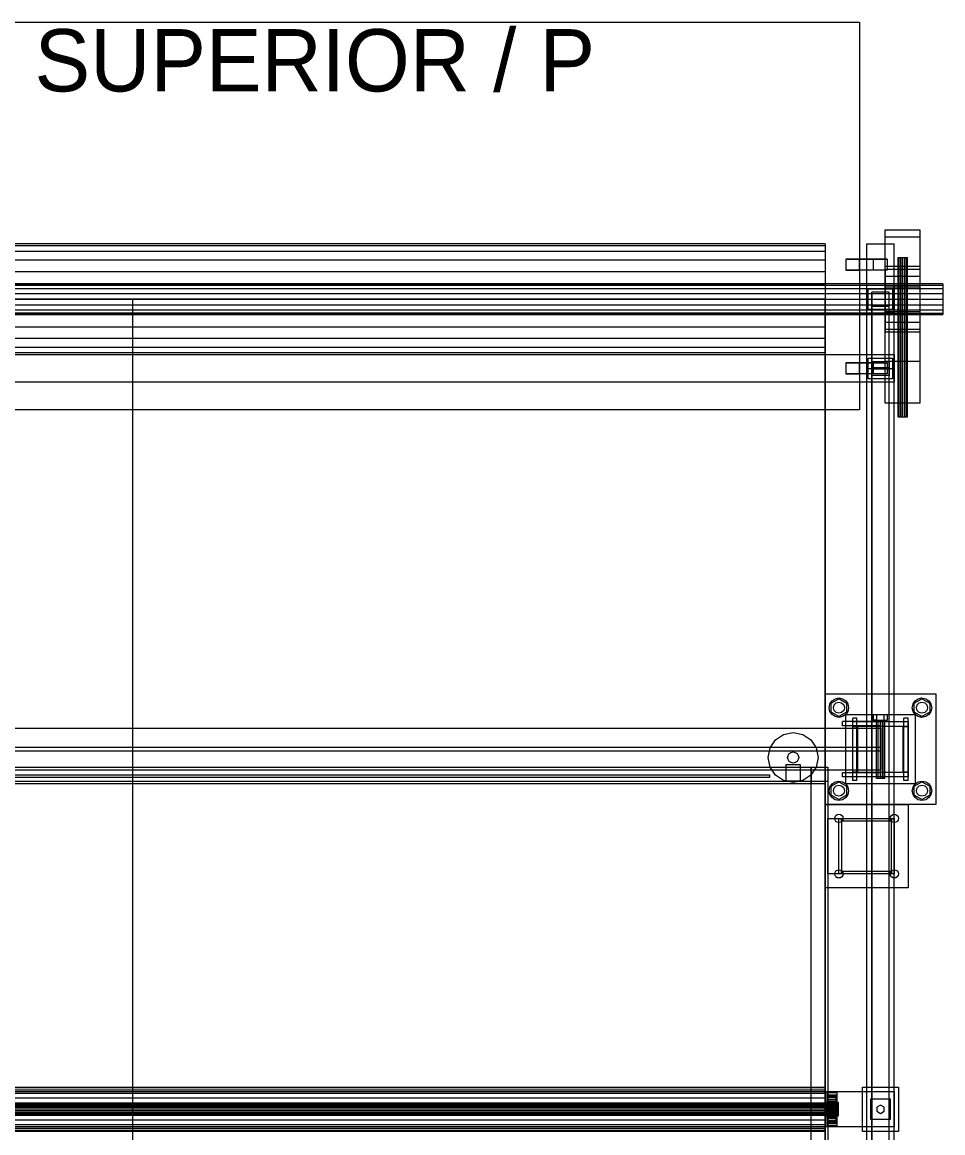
# Model space of a CAD drawing. Header units: millimetres. Extents: x -1970 to 34302, y -65268 to 6837.
# Drawn here: x 845 to 2174, y -54704 to -53100 of the extents above; entities that cross this region are included whole.
import ezdxf

# ---------------------------------------------------------------- set-up
doc = ezdxf.new("R2010")
doc.units = ezdxf.units.MM
doc.layers.add('DET_BUFFER_superior', color=7, linetype='Continuous', lineweight=0)
doc.layers.add('TEXTOS', color=4, linetype='Continuous', lineweight=0)

msp = doc.modelspace()

# ---------------------------------------------------------------- linework, layer by layer
at = {"layer": 'DET_BUFFER_superior'}
for p, q in [((-46, -53100), (2054, -53100)), ((2054, -53100), (2054, -53660)), ((2091, -53650), (2091, -53400)), ((2091, -53400), (2141, -53400)), ((2091, -53590), (2091, -53410)), ((2091, -53410), (2141, -53410)), ((2141, -53400), (2141, -53650)), ((2141, -53410), (2141, -53590)), ((2004, -53420), (4, -53420)), ((4, -53422.726), (2004, -53422.726)), ((2004, -53420), (2004, -53422.726)), ((2004, -53422.726), (2004, -53430.718)), ((2064, -53420), (2104, -53420)), ((2064, -53420), (2064, -53500)), ((2104, -53500), (2104, -53420)), ((4, -53430.718), (2004, -53430.718)), ((4, -53443.431), (2004, -53443.431)), ((2004, -53430.718), (2004, -53443.431)), ((2004, -53443.431), (2004, -53460)), ((2034.177, -53442), (2034.177, -53458)), ((2053.823, -53442), (2034.177, -53442)), ((2034.177, -53442), (2074.177, -53442)), ((2053.823, -53458), (2053.823, -53442)), ((2093.823, -53442), (2053.823, -53442)), ((2074.177, -53442), (2093.823, -53442)), ((2074.177, -53458), (2074.177, -53442)), ((2093.823, -53442), (2093.823, -53458)), ((2109, -53440), (2109.533, -53440)), ((2109, -53440), (2109, -53670)), ((2109.533, -53440), (2111.05, -53440)), ((2109.533, -53670), (2109.533, -53440)), ((2111.05, -53440), (2113.321, -53440)), ((2111.05, -53670), (2111.05, -53440)), ((2113.321, -53440), (2116, -53440)), ((2113.321, -53670), (2113.321, -53440)), ((2116, -53440), (2118.679, -53440)), ((2116, -53670), (2116, -53440)), ((2118.679, -53440), (2120.95, -53440)), ((2118.679, -53670), (2118.679, -53440)), ((2120.95, -53440), (2122.467, -53440)), ((2120.95, -53670), (2120.95, -53440)), ((2122.467, -53440), (2123, -53440)), ((2122.467, -53670), (2122.467, -53440)), ((2123, -53670), (2123, -53440)), ((4, -53460), (2004, -53460)), ((2004, -53460), (2004, -53479.294)), ((2034.177, -53458), (2053.823, -53458)), ((2074.177, -53458), (2034.177, -53458)), ((2093.823, -53458), (2053.823, -53458)), ((2093.823, -53458), (2074.177, -53458)), ((2091, -53456.578), (2091, -53453)), ((2141, -53453), (2091, -53453)), ((2091, -53456.578), (2091, -53466.766)), ((2091, -53456.578), (2141, -53456.578)), ((2141, -53453), (2141, -53456.578)), ((2141, -53456.578), (2141, -53466.766)), ((2091, -53466.766), (2091, -53482.014)), ((2091, -53466.766), (2141, -53466.766)), ((2141, -53466.766), (2141, -53482.014)), ((2174, -53478), (-166, -53478)), ((-166, -53479.675), (2174, -53479.675)), ((-166, -53484.444), (2174, -53484.444)), ((-166, -53491.581), (2174, -53491.581)), ((-96, -53480), (2104, -53480)), ((4, -53479.294), (2004, -53479.294)), ((2004, -53479.294), (2004, -53500)), ((2066.5, -53485), (2101.5, -53485)), ((2066.5, -53515), (2066.5, -53485)), ((2096.5, -53489.966), (2071.5, -53489.966)), ((2071.5, -53489.966), (2071.5, -53510.034)), ((2071.5, -53589.966), (2071.5, -53489.966)), ((2091, -53482.014), (2091, -53500)), ((2091, -53482.014), (2141, -53482.014)), ((2096.5, -53510.034), (2096.5, -53489.966)), ((2096.5, -53589.966), (2096.5, -53489.966)), ((2101.5, -53485), (2101.5, -53515)), ((2104, -53480), (2104, -53520)), ((2141, -53482.014), (2141, -53500)), ((2174, -53478), (2174, -53479.675)), ((2174, -53479.675), (2174, -53484.444)), ((2174, -53484.444), (2174, -53491.581)), ((2174, -53491.581), (2174, -53500)), ((-166, -53500), (2174, -53500)), ((-166, -53508.419), (2174, -53508.419)), ((1004, -53500), (4, -53500)), ((4, -53500), (2004, -53500)), ((2004, -53500), (1004, -53500)), ((1004, -53500), (1004, -54670)), ((2004, -54670), (2004, -53500)), ((2004, -53500), (2004, -56000)), ((2004, -53500), (2004, -53520.706)), ((2064, -53500), (2104, -53500)), ((2064, -53500), (2064, -53600)), ((2091, -53500), (2091, -53517.986)), ((2091, -53500), (2141, -53500)), ((2104, -53600), (2104, -53500)), ((2141, -53500), (2141, -53517.986)), ((2174, -53500), (2174, -53508.419)), ((2174, -53508.419), (2174, -53515.556)), ((-166, -53515.556), (2174, -53515.556)), ((-166, -53520.325), (2174, -53520.325)), ((-166, -53522), (2174, -53522)), ((2104, -53520), (-96, -53520)), ((4, -53520.706), (2004, -53520.706)), ((2004, -53520.706), (2004, -53540)), ((2101.5, -53515), (2066.5, -53515)), ((2071.5, -53510.034), (2096.5, -53510.034)), ((2071.5, -53510.034), (2071.5, -53610.034)), ((2091, -53517.986), (2091, -53533.234)), ((2091, -53517.986), (2141, -53517.986)), ((2096.5, -53610.034), (2096.5, -53510.034)), ((2141, -53517.986), (2141, -53533.234)), ((2174, -53515.556), (2174, -53520.325)), ((2174, -53520.325), (2174, -53522)), ((4, -53540), (2004, -53540)), ((2004, -53540), (2004, -53556.569)), ((2091, -53533.234), (2091, -53543.422)), ((2091, -53533.234), (2141, -53533.234)), ((2141, -53533.234), (2141, -53543.422)), ((4, -53556.569), (2004, -53556.569)), ((2004, -53556.569), (2004, -53569.282)), ((2091, -53543.422), (2091, -53547)), ((2091, -53543.422), (2141, -53543.422)), ((2091, -53547), (2141, -53547)), ((2141, -53543.422), (2141, -53547)), ((4, -53569.282), (2004, -53569.282)), ((2004, -53569.282), (2004, -53577.274)), ((-96, -53580), (2104, -53580)), ((4, -53577.274), (2004, -53577.274)), ((4, -53580), (2004, -53580)), ((2004, -53577.274), (2004, -53580)), ((2066.5, -53585), (2101.5, -53585)), ((2066.5, -53615), (2066.5, -53585)), ((2101.5, -53585), (2101.5, -53615)), ((2104, -53580), (2104, -53620)), ((2034.177, -53592), (2034.177, -53608)), ((2053.823, -53592), (2034.177, -53592)), ((2034.177, -53592), (2074.177, -53592)), ((2053.823, -53608), (2053.823, -53592)), ((2093.823, -53592), (2053.823, -53592)), ((2064, -53600), (2104, -53600)), ((2064, -53600), (2064, -54800)), ((2071.5, -53610.034), (2071.5, -53589.966)), ((2071.5, -53589.966), (2096.5, -53589.966)), ((2071.5, -53598.878), (2096.5, -53598.878)), ((2071.5, -53601.122), (2071.5, -53598.878)), ((2071.5, -53598.878), (2071.5, -54798.878)), ((2096.5, -53601.122), (2071.5, -53601.122)), ((2071.5, -54801.122), (2071.5, -53601.122)), ((2074.177, -53592), (2093.823, -53592)), ((2074.177, -53608), (2074.177, -53592)), ((2141, -53590), (2091, -53590)), ((2093.823, -53592), (2093.823, -53608)), ((2096.5, -53589.966), (2096.5, -53610.034)), ((2096.5, -53598.878), (2096.5, -53601.122)), ((2096.5, -54798.878), (2096.5, -53598.878)), ((2096.5, -54801.122), (2096.5, -53601.122)), ((2104, -54800), (2104, -53600)), ((2104, -53620), (-96, -53620)), ((2034.177, -53608), (2053.823, -53608)), ((2074.177, -53608), (2034.177, -53608)), ((2093.823, -53608), (2053.823, -53608)), ((2101.5, -53615), (2066.5, -53615)), ((2096.5, -53610.034), (2071.5, -53610.034)), ((2093.823, -53608), (2074.177, -53608)), ((2141, -53650), (2091, -53650)), ((2054, -53660), (-46, -53660)), ((2109.533, -53670), (2109, -53670)), ((2109.533, -53670), (2111.05, -53670)), ((2111.05, -53670), (2113.321, -53670)), ((2113.321, -53670), (2116, -53670)), ((2116, -53670), (2118.679, -53670)), ((2118.679, -53670), (2120.95, -53670)), ((2120.95, -53670), (2122.467, -53670)), ((2122.467, -53670), (2123, -53670)), ((2004, -54230), (2004, -54070)), ((2004, -54070), (2164, -54070)), ((2164, -54070), (2164, -54230)), ((2010, -54090), (2011.066, -54084.642)), ((2011.066, -54084.642), (2014.101, -54080.101)), ((2012.915, -54083.6), (2024, -54077.2)), ((2012.915, -54096.4), (2012.915, -54083.6)), ((2014.101, -54080.101), (2018.642, -54077.066)), ((2016, -54090), (2017.072, -54086)), ((2017.072, -54086), (2020, -54083.072)), ((2018.642, -54077.066), (2024, -54076)), ((2020, -54083.072), (2024, -54082)), ((2024, -54076), (2029.358, -54077.066)), ((2024, -54077.2), (2035.085, -54083.6)), ((2024, -54082), (2028, -54083.072)), ((2028, -54083.072), (2030.928, -54086)), ((2029.358, -54077.066), (2033.899, -54080.101)), ((2030.928, -54086), (2032, -54090)), ((2033.899, -54080.101), (2036.934, -54084.642)), ((2035.085, -54083.6), (2035.085, -54096.4)), ((2036.934, -54084.642), (2038, -54090)), ((2130, -54090), (2131.066, -54084.642)), ((2131.066, -54084.642), (2134.101, -54080.101)), ((2132.915, -54083.6), (2144, -54077.2)), ((2132.915, -54096.4), (2132.915, -54083.6)), ((2134.101, -54080.101), (2138.642, -54077.066)), ((2136, -54090), (2137.072, -54086)), ((2137.072, -54086), (2140, -54083.072)), ((2138.642, -54077.066), (2144, -54076)), ((2140, -54083.072), (2144, -54082)), ((2144, -54076), (2149.358, -54077.066)), ((2144, -54077.2), (2155.085, -54083.6)), ((2144, -54082), (2148, -54083.072)), ((2148, -54083.072), (2150.928, -54086)), ((2149.358, -54077.066), (2153.899, -54080.101)), ((2150.928, -54086), (2152, -54090)), ((2153.899, -54080.101), (2156.934, -54084.642)), ((2155.085, -54083.6), (2155.085, -54096.4)), ((2156.934, -54084.642), (2158, -54090)), ((2011.066, -54095.358), (2010, -54090)), ((2014.101, -54099.899), (2011.066, -54095.358)), ((2024, -54102.8), (2012.915, -54096.4)), ((2018.642, -54102.934), (2014.101, -54099.899)), ((2017.072, -54094), (2016, -54090)), ((2020, -54096.928), (2017.072, -54094)), ((2024, -54098), (2020, -54096.928)), ((2035.085, -54096.4), (2024, -54102.8)), ((2028, -54096.928), (2024, -54098)), ((2030.928, -54094), (2028, -54096.928)), ((2033.899, -54099.899), (2029.358, -54102.934)), ((2032, -54090), (2030.928, -54094)), ((2036.934, -54095.358), (2033.899, -54099.899)), ((2034, -54200), (2034, -54100)), ((2034, -54100), (2134, -54100)), ((2038, -54090), (2036.934, -54095.358)), ((2073.6, -54100), (2078.8, -54100)), ((2073.6, -54100), (2073.6, -54108)), ((2078.8, -54100), (2089.2, -54100)), ((2078.8, -54108), (2078.8, -54100)), ((2089.2, -54100), (2094.4, -54100)), ((2089.2, -54108), (2089.2, -54100)), ((2094.4, -54108), (2094.4, -54100)), ((2131.066, -54095.358), (2130, -54090)), ((2134.101, -54099.899), (2131.066, -54095.358)), ((2144, -54102.8), (2132.915, -54096.4)), ((2134, -54100), (2134, -54200)), ((2138.642, -54102.934), (2134.101, -54099.899)), ((2137.072, -54094), (2136, -54090)), ((2140, -54096.928), (2137.072, -54094)), ((2144, -54098), (2140, -54096.928)), ((2155.085, -54096.4), (2144, -54102.8)), ((2148, -54096.928), (2144, -54098)), ((2150.928, -54094), (2148, -54096.928)), ((2153.899, -54099.899), (2149.358, -54102.934)), ((2152, -54090), (2150.928, -54094)), ((2156.934, -54095.358), (2153.899, -54099.899)), ((2158, -54090), (2156.934, -54095.358)), ((2024, -54104), (2018.642, -54102.934)), ((2029.358, -54102.934), (2024, -54104)), ((2084, -54110), (2029, -54110)), ((2029, -54116), (2029, -54110)), ((2084, -54116), (2029, -54116)), ((2044, -54195), (2044, -54105)), ((2050, -54105), (2044, -54105)), ((2044, -54117), (2044, -54110)), ((2044, -54110), (2124, -54110)), ((2124, -54117), (2044, -54117)), ((2044, -54183), (2044, -54117)), ((2044, -54117), (2051, -54117)), ((2050, -54195), (2050, -54105)), ((2051, -54117), (2051, -54183)), ((2078.8, -54108), (2073.6, -54108)), ((2077.6, -54108), (2078.457, -54108)), ((2077.6, -54108), (2077.6, -54192)), ((2078.457, -54108), (2080.8, -54108)), ((2078.457, -54192), (2078.457, -54108)), ((2078.8, -54108), (2089.2, -54108)), ((2080.8, -54108), (2084, -54108)), ((2080.8, -54192), (2080.8, -54108)), ((2084, -54108), (2087.2, -54108)), ((2084, -54192), (2084, -54108)), ((2084, -54116), (2084, -54110)), ((2087.2, -54108), (2089.543, -54108)), ((2087.2, -54192), (2087.2, -54108)), ((2089.2, -54108), (2094.4, -54108)), ((2089.543, -54108), (2090.4, -54108)), ((2089.543, -54192), (2089.543, -54108)), ((2090.4, -54192), (2090.4, -54108)), ((2117, -54183), (2117, -54117)), ((2117, -54117), (2124, -54117)), ((2118, -54195), (2118, -54105)), ((2124, -54105), (2118, -54105)), ((2124, -54195), (2124, -54105)), ((2124, -54110), (2124, -54117)), ((2124, -54117), (2124, -54183)), ((2144, -54104), (2138.642, -54102.934)), ((2149.358, -54102.934), (2144, -54104)), ((2084, -54120), (-76, -54120)), ((1932.544, -54136.544), (1944.223, -54128.74)), ((1944.223, -54128.74), (1958, -54126)), ((1958, -54126), (1971.777, -54128.74)), ((1971.777, -54128.74), (1983.456, -54136.544)), ((2084, -54120), (2084, -54180)), ((2084, -54147.5), (-76, -54147.5)), ((1922, -54162), (1924.74, -54148.223)), ((1924.74, -54148.223), (1932.544, -54136.544)), ((1983.456, -54136.544), (1991.26, -54148.223)), ((1991.26, -54148.223), (1994, -54162)), ((2084, -54147.5), (2084, -54152.5)), ((-76, -54152.5), (2084, -54152.5)), ((1924.74, -54175.777), (1922, -54162)), ((1950, -54162), (1950.609, -54158.939)), ((1950.609, -54165.061), (1950, -54162)), ((1950.609, -54158.939), (1952.343, -54156.343)), ((1952.343, -54167.657), (1950.609, -54165.061)), ((1952.343, -54156.343), (1954.939, -54154.609)), ((1954.939, -54154.609), (1958, -54154)), ((1958, -54154), (1961.061, -54154.609)), ((1961.061, -54154.609), (1963.657, -54156.343)), ((1963.657, -54156.343), (1965.391, -54158.939)), ((1965.391, -54165.061), (1963.657, -54167.657)), ((1965.391, -54158.939), (1966, -54162)), ((1966, -54162), (1965.391, -54165.061)), ((1994, -54162), (1991.26, -54175.777)), ((-76, -54180), (2084, -54180)), ((24, -54176), (1984, -54176)), ((1932.544, -54187.456), (1924.74, -54175.777)), ((1948, -54196), (1948, -54172)), ((1948, -54172), (1968, -54172)), ((1954.939, -54169.391), (1952.343, -54167.657)), ((1958, -54170), (1954.939, -54169.391)), ((1961.061, -54169.391), (1958, -54170)), ((1963.657, -54167.657), (1961.061, -54169.391)), ((1968, -54172), (1968, -54196)), ((1991.26, -54175.777), (1983.456, -54187.456)), ((1984, -55824), (1984, -54176)), ((1984, -54176), (2008, -54176)), ((1984, -54176), (1984, -54200)), ((2008, -54176), (2008, -55824)), ((2044, -54190), (2044, -54183)), ((2044, -54183), (2124, -54183)), ((2051, -54183), (2044, -54183)), ((2124, -54183), (2117, -54183)), ((2124, -54183), (2124, -54190)), ((4, -54196), (2004, -54196)), ((64, -54187), (1924, -54187)), ((1924, -54191), (64, -54191)), ((1924, -54187), (1924, -54191)), ((1944.223, -54195.26), (1932.544, -54187.456)), ((1958, -54198), (1944.223, -54195.26)), ((1968, -54196), (1948, -54196)), ((1971.777, -54195.26), (1958, -54198)), ((1983.456, -54187.456), (1971.777, -54195.26)), ((2004, -55804), (2004, -54196)), ((2004, -54196), (2008, -54196)), ((2004, -54196), (2004, -54200)), ((2008, -54196), (2008, -55804)), ((2012.915, -54203.6), (2024, -54197.2)), ((2014.101, -54200.101), (2018.642, -54197.066)), ((2018.642, -54197.066), (2024, -54196)), ((2024, -54196), (2029.358, -54197.066)), ((2024, -54197.2), (2035.085, -54203.6)), ((2084, -54184), (2029, -54184)), ((2029, -54190), (2029, -54184)), ((2084, -54190), (2029, -54190)), ((2029.358, -54197.066), (2033.899, -54200.101)), ((2124, -54190), (2044, -54190)), ((2050, -54195), (2044, -54195)), ((2078.457, -54192), (2077.6, -54192)), ((2078.457, -54192), (2080.8, -54192)), ((2080.8, -54192), (2084, -54192)), ((2084, -54190), (2084, -54184)), ((2084, -54192), (2087.2, -54192)), ((2087.2, -54192), (2089.543, -54192)), ((2089.543, -54192), (2090.4, -54192)), ((2124, -54195), (2118, -54195)), ((2132.915, -54203.6), (2144, -54197.2)), ((2134.101, -54200.101), (2138.642, -54197.066)), ((2138.642, -54197.066), (2144, -54196)), ((2144, -54196), (2149.358, -54197.066)), ((2144, -54197.2), (2155.085, -54203.6)), ((2149.358, -54197.066), (2153.899, -54200.101)), ((2004, -54200), (4, -54200)), ((1984, -54200), (24, -54200)), ((2004, -54200), (2004, -55800)), ((2010, -54210), (2011.066, -54204.642)), ((2011.066, -54215.358), (2010, -54210)), ((2011.066, -54204.642), (2014.101, -54200.101)), ((2012.915, -54216.4), (2012.915, -54203.6)), ((2016, -54210), (2017.072, -54206)), ((2017.072, -54214), (2016, -54210)), ((2017.072, -54206), (2020, -54203.072)), ((2020, -54216.928), (2017.072, -54214)), ((2020, -54203.072), (2024, -54202)), ((2024, -54202), (2028, -54203.072)), ((2028, -54203.072), (2030.928, -54206)), ((2030.928, -54214), (2028, -54216.928)), ((2030.928, -54206), (2032, -54210)), ((2032, -54210), (2030.928, -54214)), ((2033.899, -54200.101), (2036.934, -54204.642)), ((2134, -54200), (2034, -54200)), ((2035.085, -54203.6), (2035.085, -54216.4)), ((2036.934, -54204.642), (2038, -54210)), ((2038, -54210), (2036.934, -54215.358)), ((2130, -54210), (2131.066, -54204.642)), ((2131.066, -54215.358), (2130, -54210)), ((2131.066, -54204.642), (2134.101, -54200.101)), ((2132.915, -54216.4), (2132.915, -54203.6)), ((2136, -54210), (2137.072, -54206)), ((2137.072, -54214), (2136, -54210)), ((2137.072, -54206), (2140, -54203.072)), ((2140, -54216.928), (2137.072, -54214)), ((2140, -54203.072), (2144, -54202)), ((2144, -54202), (2148, -54203.072)), ((2148, -54203.072), (2150.928, -54206)), ((2150.928, -54214), (2148, -54216.928)), ((2150.928, -54206), (2152, -54210)), ((2152, -54210), (2150.928, -54214)), ((2153.899, -54200.101), (2156.934, -54204.642)), ((2155.085, -54203.6), (2155.085, -54216.4)), ((2156.934, -54204.642), (2158, -54210)), ((2158, -54210), (2156.934, -54215.358)), ((2004, -54350), (2004, -54230)), ((2004, -54230), (2124, -54230)), ((2164, -54230), (2004, -54230)), ((2014.101, -54219.899), (2011.066, -54215.358)), ((2024, -54222.8), (2012.915, -54216.4)), ((2018.642, -54222.934), (2014.101, -54219.899)), ((2024, -54224), (2018.642, -54222.934)), ((2024, -54218), (2020, -54216.928)), ((2035.085, -54216.4), (2024, -54222.8)), ((2028, -54216.928), (2024, -54218)), ((2029.358, -54222.934), (2024, -54224)), ((2033.899, -54219.899), (2029.358, -54222.934)), ((2036.934, -54215.358), (2033.899, -54219.899)), ((2124, -54230), (2124, -54350)), ((2134.101, -54219.899), (2131.066, -54215.358)), ((2144, -54222.8), (2132.915, -54216.4)), ((2138.642, -54222.934), (2134.101, -54219.899)), ((2144, -54224), (2138.642, -54222.934)), ((2144, -54218), (2140, -54216.928)), ((2155.085, -54216.4), (2144, -54222.8)), ((2148, -54216.928), (2144, -54218)), ((2149.358, -54222.934), (2144, -54224)), ((2153.899, -54219.899), (2149.358, -54222.934)), ((2156.934, -54215.358), (2153.899, -54219.899)), ((2018.457, -54247.704), (2019.757, -54245.757)), ((2019.757, -54245.757), (2021.704, -54244.457)), ((2021.704, -54244.457), (2024, -54244)), ((2024, -54244), (2026.296, -54244.457)), ((2026.296, -54244.457), (2028.243, -54245.757)), ((2028.243, -54245.757), (2029.543, -54247.704)), ((2098.457, -54247.704), (2099.757, -54245.757)), ((2099.757, -54245.757), (2101.704, -54244.457)), ((2101.704, -54244.457), (2104, -54244)), ((2104, -54244), (2106.296, -54244.457)), ((2106.296, -54244.457), (2108.243, -54245.757)), ((2108.243, -54245.757), (2109.543, -54247.704)), ((2008, -54330), (2008, -54250)), ((2008, -54250), (2028, -54250)), ((2018, -54250), (2018.457, -54247.704)), ((2018.457, -54252.296), (2018, -54250)), ((2019.757, -54254.243), (2018.457, -54252.296)), ((2021.704, -54255.543), (2019.757, -54254.243)), ((2024, -54256), (2021.704, -54255.543)), ((2024, -54330), (2024, -54250)), ((2024, -54250), (2028, -54250)), ((2026.296, -54255.543), (2024, -54256)), ((2028.243, -54254.243), (2026.296, -54255.543)), ((2028, -54250), (2028, -54330)), ((2028, -54254), (2028, -54250)), ((2028, -54250), (2100, -54250)), ((2100, -54254), (2028, -54254)), ((2029.543, -54252.296), (2028.243, -54254.243)), ((2029.543, -54247.704), (2030, -54250)), ((2030, -54250), (2029.543, -54252.296)), ((2098, -54250), (2098.457, -54247.704)), ((2098.457, -54252.296), (2098, -54250)), ((2099.757, -54254.243), (2098.457, -54252.296)), ((2101.704, -54255.543), (2099.757, -54254.243)), ((2100, -54330), (2100, -54250)), ((2100, -54250), (2104, -54250)), ((2100, -54250), (2100, -54254)), ((2104, -54256), (2101.704, -54255.543)), ((2104, -54250), (2104, -54330)), ((2106.296, -54255.543), (2104, -54256)), ((2108.243, -54254.243), (2106.296, -54255.543)), ((2109.543, -54252.296), (2108.243, -54254.243)), ((2109.543, -54247.704), (2110, -54250)), ((2110, -54250), (2109.543, -54252.296)), ((2018.457, -54327.704), (2019.757, -54325.757)), ((2019.757, -54325.757), (2021.704, -54324.457)), ((2021.704, -54324.457), (2024, -54324)), ((2024, -54324), (2026.296, -54324.457)), ((2026.296, -54324.457), (2028.243, -54325.757)), ((2028, -54330), (2028, -54326)), ((2028, -54326), (2100, -54326)), ((2028.243, -54325.757), (2029.543, -54327.704)), ((2098.457, -54327.704), (2099.757, -54325.757)), ((2099.757, -54325.757), (2101.704, -54324.457)), ((2100, -54326), (2100, -54330)), ((2101.704, -54324.457), (2104, -54324)), ((2104, -54324), (2106.296, -54324.457)), ((2106.296, -54324.457), (2108.243, -54325.757)), ((2108.243, -54325.757), (2109.543, -54327.704)), ((2028, -54330), (2008, -54330)), ((2018, -54330), (2018.457, -54327.704)), ((2018.457, -54332.296), (2018, -54330)), ((2019.757, -54334.243), (2018.457, -54332.296)), ((2021.704, -54335.543), (2019.757, -54334.243)), ((2024, -54336), (2021.704, -54335.543)), ((2028, -54330), (2024, -54330)), ((2026.296, -54335.543), (2024, -54336)), ((2028.243, -54334.243), (2026.296, -54335.543)), ((2100, -54330), (2028, -54330)), ((2029.543, -54332.296), (2028.243, -54334.243)), ((2029.543, -54327.704), (2030, -54330)), ((2030, -54330), (2029.543, -54332.296)), ((2098, -54330), (2098.457, -54327.704)), ((2098.457, -54332.296), (2098, -54330)), ((2099.757, -54334.243), (2098.457, -54332.296)), ((2101.704, -54335.543), (2099.757, -54334.243)), ((2104, -54330), (2100, -54330)), ((2104, -54336), (2101.704, -54335.543)), ((2106.296, -54335.543), (2104, -54336)), ((2108.243, -54334.243), (2106.296, -54335.543)), ((2109.543, -54332.296), (2108.243, -54334.243)), ((2109.543, -54327.704), (2110, -54330)), ((2110, -54330), (2109.543, -54332.296)), ((2124, -54350), (2004, -54350)), ((-96, -54644.6), (2104, -54644.6)), ((4, -54638), (2004, -54638)), ((2004, -54639.09), (4, -54639.09)), ((2004, -54642.287), (4, -54642.287)), ((2004, -54647.373), (4, -54647.373)), ((2004, -54639.09), (2004, -54638)), ((2004, -54639.09), (2004, -54642.287)), ((2004, -54642.287), (2004, -54647.373)), ((2004, -54647.373), (2004, -54654)), ((2007, -54694), (2007, -54646)), ((2007, -54646), (2021, -54646)), ((2021, -54646), (2021, -54694)), ((2058, -54702), (2058, -54638)), ((2058, -54638), (2110, -54638)), ((2104, -54644.6), (2104, -54695.4)), ((2110, -54638), (2110, -54702)), ((-14, -54661), (2022, -54661)), ((2022, -54661.307), (-14, -54661.307)), ((2022, -54662.206), (-14, -54662.206)), ((2022, -54663.636), (-14, -54663.636)), ((2004, -54654), (4, -54654)), ((2004, -54661.718), (4, -54661.718)), ((2004, -54654), (2004, -54661.718)), ((2004, -54661.718), (2004, -54670)), ((2005, -54660), (2023, -54660)), ((2005, -54680), (2005, -54660)), ((2007, -54659), (2007, -54649)), ((2007, -54649), (2021, -54649)), ((2021, -54659), (2007, -54659)), ((2008, -54661), (2008, -54651)), ((2008, -54651), (2008, -54651.647)), ((2008, -54651), (2020, -54651)), ((2008, -54651.647), (2008, -54661.307)), ((2020, -54651.647), (2008, -54651.647)), ((2008, -54651.647), (2008, -54653.546)), ((2008, -54653.546), (2008, -54662.206)), ((2020, -54653.546), (2008, -54653.546)), ((2008, -54653.546), (2008, -54656.565)), ((2008, -54656.565), (2008, -54663.636)), ((2020, -54656.565), (2008, -54656.565)), ((2008, -54656.565), (2008, -54660.5)), ((2008, -54660.5), (2008, -54665.5)), ((2020, -54660.5), (2008, -54660.5)), ((2008, -54660.5), (2008, -54665.082)), ((2008, -54661.307), (2008, -54661)), ((2020, -54661), (2008, -54661)), ((2008, -54661.307), (2020, -54661.307)), ((2008, -54662.206), (2008, -54661.307)), ((2008, -54662.206), (2020, -54662.206)), ((2008, -54663.636), (2008, -54662.206)), ((2008, -54663.636), (2020, -54663.636)), ((2008, -54665.5), (2008, -54663.636)), ((2020, -54651.647), (2020, -54651)), ((2020, -54651), (2020, -54661)), ((2020, -54661.307), (2020, -54651.647)), ((2020, -54653.546), (2020, -54651.647)), ((2020, -54662.206), (2020, -54653.546)), ((2020, -54656.565), (2020, -54653.546)), ((2020, -54663.636), (2020, -54656.565)), ((2020, -54660.5), (2020, -54656.565)), ((2020, -54665.5), (2020, -54660.5)), ((2020, -54665.082), (2020, -54660.5)), ((2020, -54661), (2020, -54661.307)), ((2020, -54661.307), (2020, -54662.206)), ((2020, -54662.206), (2020, -54663.636)), ((2020, -54663.636), (2020, -54665.5)), ((2021, -54649), (2021, -54659)), ((2022, -54661.307), (2022, -54661)), ((2022, -54661.307), (2022, -54662.206)), ((2022, -54662.206), (2022, -54663.636)), ((2022, -54663.636), (2022, -54665.5)), ((2023, -54660), (2023, -54680)), ((2070, -54685), (2070, -54655)), ((2070, -54655), (2098, -54655)), ((2084, -54664), (2078.804, -54667)), ((2089.196, -54667), (2084, -54664)), ((2098, -54655), (2098, -54685)), ((2022, -54665.5), (-14, -54665.5)), ((2022, -54667.671), (-14, -54667.671)), ((2022, -54670), (-14, -54670)), ((2022, -54672.329), (-14, -54672.329)), ((2022, -54674.5), (-14, -54674.5)), ((2022, -54676.364), (-14, -54676.364)), ((2022, -54677.794), (-14, -54677.794)), ((2022, -54678.693), (-14, -54678.693)), ((2022, -54679), (-14, -54679)), ((1004, -54670), (4, -54670)), ((2004, -54670), (4, -54670)), ((2004, -54678.282), (4, -54678.282)), ((2004, -54670), (1004, -54670)), ((1004, -54670), (1004, -55650)), ((2004, -55650), (2004, -54670)), ((2004, -54670), (2004, -54678.282)), ((2004, -54678.282), (2004, -54686)), ((2023, -54680), (2005, -54680)), ((2008, -54665.082), (2008, -54667.671)), ((2020, -54665.082), (2008, -54665.082)), ((2008, -54665.082), (2008, -54670)), ((2008, -54665.5), (2020, -54665.5)), ((2008, -54667.671), (2008, -54665.5)), ((2008, -54667.671), (2020, -54667.671)), ((2008, -54670), (2008, -54667.671)), ((2008, -54670), (2020, -54670)), ((2008, -54670), (2008, -54674.918)), ((2008, -54672.329), (2008, -54670)), ((2008, -54674.918), (2008, -54672.329)), ((2008, -54672.329), (2020, -54672.329)), ((2008, -54674.5), (2008, -54672.329)), ((2008, -54679.5), (2008, -54674.5)), ((2008, -54674.5), (2020, -54674.5)), ((2008, -54676.364), (2008, -54674.5)), ((2020, -54674.918), (2008, -54674.918)), ((2008, -54674.918), (2008, -54679.5)), ((2008, -54683.435), (2008, -54676.364)), ((2008, -54676.364), (2020, -54676.364)), ((2008, -54677.794), (2008, -54676.364)), ((2008, -54686.454), (2008, -54677.794)), ((2008, -54677.794), (2020, -54677.794)), ((2008, -54678.693), (2008, -54677.794)), ((2008, -54688.353), (2008, -54678.693)), ((2008, -54678.693), (2020, -54678.693)), ((2008, -54679), (2008, -54678.693)), ((2008, -54689), (2008, -54679)), ((2008, -54679), (2020, -54679)), ((2020, -54679.5), (2008, -54679.5)), ((2008, -54679.5), (2008, -54683.435)), ((2020, -54667.671), (2020, -54665.082)), ((2020, -54670), (2020, -54665.082)), ((2020, -54665.5), (2020, -54667.671)), ((2020, -54667.671), (2020, -54670)), ((2020, -54670), (2020, -54672.329)), ((2020, -54674.918), (2020, -54670)), ((2020, -54672.329), (2020, -54674.918)), ((2020, -54672.329), (2020, -54674.5)), ((2020, -54674.5), (2020, -54679.5)), ((2020, -54674.5), (2020, -54676.364)), ((2020, -54679.5), (2020, -54674.918)), ((2020, -54676.364), (2020, -54683.435)), ((2020, -54676.364), (2020, -54677.794)), ((2020, -54677.794), (2020, -54686.454)), ((2020, -54677.794), (2020, -54678.693)), ((2020, -54678.693), (2020, -54688.353)), ((2020, -54678.693), (2020, -54679)), ((2020, -54679), (2020, -54689)), ((2020, -54683.435), (2020, -54679.5)), ((2022, -54665.5), (2022, -54667.671)), ((2022, -54667.671), (2022, -54670)), ((2022, -54670), (2022, -54672.329)), ((2022, -54672.329), (2022, -54674.5)), ((2022, -54674.5), (2022, -54676.364)), ((2022, -54676.364), (2022, -54677.794)), ((2022, -54677.794), (2022, -54678.693)), ((2022, -54678.693), (2022, -54679)), ((2078.804, -54667), (2078.804, -54673)), ((2078.804, -54673), (2084, -54676)), ((2084, -54676), (2089.196, -54673)), ((2089.196, -54673), (2089.196, -54667)), ((2104, -54695.4), (-96, -54695.4)), ((2004, -54686), (4, -54686)), ((2004, -54692.627), (4, -54692.627)), ((2004, -54686), (2004, -54692.627)), ((2004, -54692.627), (2004, -54697.713)), ((2007, -54691), (2007, -54681)), ((2007, -54681), (2021, -54681)), ((2021, -54691), (2007, -54691)), ((2021, -54694), (2007, -54694)), ((2020, -54683.435), (2008, -54683.435)), ((2008, -54683.435), (2008, -54686.454)), ((2020, -54686.454), (2008, -54686.454)), ((2008, -54686.454), (2008, -54688.353)), ((2020, -54688.353), (2008, -54688.353)), ((2008, -54688.353), (2008, -54689)), ((2020, -54689), (2008, -54689)), ((2020, -54686.454), (2020, -54683.435)), ((2020, -54688.353), (2020, -54686.454)), ((2020, -54689), (2020, -54688.353)), ((2021, -54681), (2021, -54691)), ((2098, -54685), (2070, -54685)), ((2004, -54697.713), (4, -54697.713)), ((2004, -54700.91), (4, -54700.91)), ((2004, -54702), (4, -54702)), ((2004, -54697.713), (2004, -54700.91)), ((2004, -54700.91), (2004, -54702)), ((2110, -54702), (2058, -54702))]:
    msp.add_line(p, q, dxfattribs=at)

# ---------------------------------------------------------------- texts
at = {"layer": 'TEXTOS'}
msp.add_text('PULMON B08 / SUPERIOR / P', height=90, dxfattribs=at).set_placement((0, -53200))

doc.saveas('drawing.dxf')
